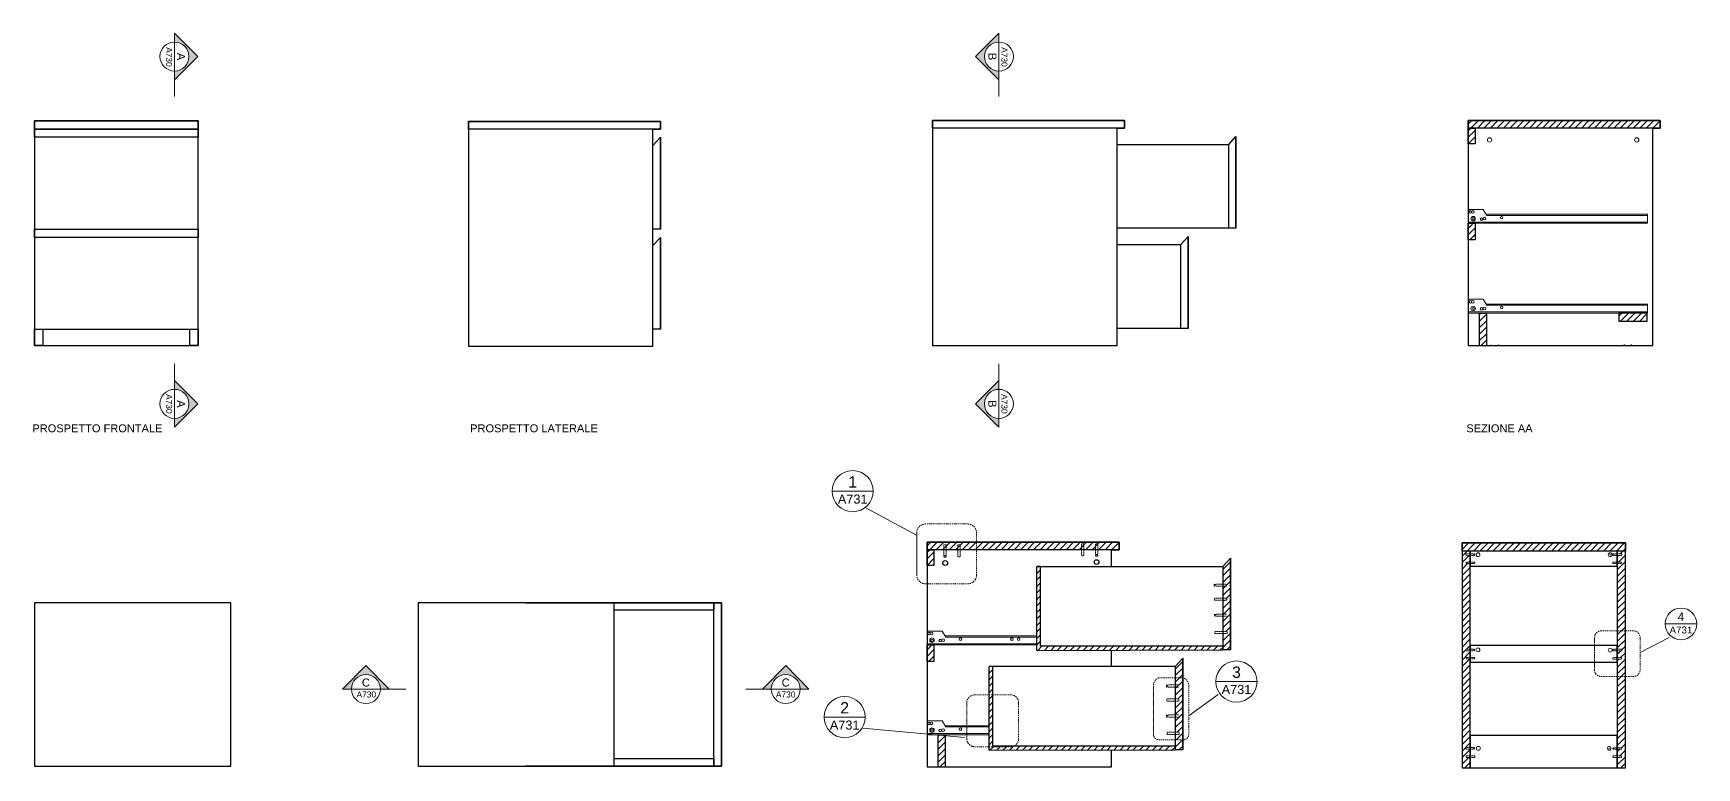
# Model space of a CAD drawing. Header units: millimetres. Extents: x -7060 to 18077, y -1 to 18752.
# Drawn here: x 464 to 4536, y 9064 to 10861 of the extents above; entities that cross this region are included whole.
import ezdxf
from ezdxf.enums import TextEntityAlignment as Align

# ---------------------------------------------------------------- set-up
doc = ezdxf.new("R2010")
doc.units = ezdxf.units.MM
doc.header["$MEASUREMENT"] = 0
doc.linetypes.add('DASHDOT', pattern=[1, 0.5, -0.25, 0, -0.25])
doc.linetypes.add('HIDDEN', pattern=[0.375, 0.25, -0.125])
for name, color, linetype, lineweight in [('A-ANNO-SYMB', 3, 'Continuous', 18), ('Arredi', 1, 'Continuous', 30), ('Dettagli', 210, 'Continuous', 5), ('quote', 2, 'Continuous', 9), ('Simbologia', 8, 'DASHDOT', 18), ('Tratteggi', 2, 'HIDDEN', 15), ('tratto punto', 4, 'DASHDOT', 9)]:
    doc.layers.add(name, color=color, linetype=linetype, lineweight=lineweight)
doc.layers.add('Testo', color=1, linetype='Continuous')
doc.layers.add('Viti', color=2, linetype='Continuous')
doc.styles.add('ARIAL', font='Arial.ttf')
doc.styles.get("Standard").update_dxf_attribs({"font": 'Arial.ttf'})

# ---------------------------------------------------------------- blocks, each defined once
blk = doc.blocks.new('SYMBOL')
at = {"layer": 'A-ANNO-SYMB', "linetype": 'Continuous', "lineweight": 20}
h = blk.add_hatch(color=256, dxfattribs=at)
h.dxf.hatch_style = 1
h.paths.add_polyline_path([(11.206, 4.948), (11.316, 4.948, -1), (11.678, 4.948), (11.788, 4.948), (11.497, 5.241)])
at = {"linetype": 'Continuous', "lineweight": 20}
blk.add_line((11.316, 4.948), (11.678, 4.948), dxfattribs=at)
at = {"layer": 'A-ANNO-SYMB', "linetype": 'Continuous', "lineweight": 20}
for p, q in [((11.206, 4.948), (11.497, 5.241)), ((11.788, 4.948), (11.497, 5.241)), ((11.316, 4.948), (11.206, 4.948)), ((11.678, 4.948), (11.788, 4.948))]:
    blk.add_line(p, q, dxfattribs=at)
blk.add_circle((11.497, 4.948), 0.181, dxfattribs=at)
for tag, p in [('TAVOLA', (11.497, 5.08)), ('SEZIONE', (11.497, 4.918))]:
    blk.add_attdef(tag, text='', height=0.1, dxfattribs=at).set_placement(p, align=Align.TOP_CENTER)
blk = doc.blocks.new('DETAGLI')
at = {"layer": 'A-ANNO-SYMB', "linetype": 'Continuous'}
blk.add_line((486.66, 356.17), (504.76, 356.17), dxfattribs=at)
blk.add_circle((495.71, 356.17), 9.05, dxfattribs=at)
for tag, p in [('TAVOLA', (495.71, 362.76)), ('SEZIONE', (495.71, 354.67))]:
    blk.add_attdef(tag, text='', height=5, dxfattribs=at).set_placement(p, align=Align.TOP_CENTER)

msp = doc.modelspace()

# ---------------------------------------------------------------- hatches: boundary and pattern name
at = {"layer": 'Dettagli'}
h = msp.add_hatch(dxfattribs=at)
h.set_pattern_fill('ANSI31', color=256, scale=90)
h.set_pattern_definition([(45, (-19156.862, -83739.988), (-7.9549513, 7.9549513), [])])
h.paths.add_polyline_path([(4447, 10647.4), (3977, 10647.4), (3977, 10628.8), (3993.8, 10628.8), (4447, 10628.8)])
h.paths.add_polyline_path([(3993.8, 10628.8), (3977, 10628.8), (3977, 10590.5), (3993.8, 10590.5)])
h.paths.add_polyline_path([(3993.8, 10394.1), (3977, 10394.1), (3977, 10355.8), (3993.8, 10355.8)])
h.paths.add_polyline_path([(4021.4, 10176.4), (4004.6, 10176.4), (4004.6, 10097.4), (4021.4, 10097.4)])
h = msp.add_hatch(dxfattribs=at)
h.set_pattern_fill('ANSI31', color=256, scale=90)
h.set_pattern_definition([(45, (222.288, 0), (-7.954951, 7.954951), [])])
h.paths.add_polyline_path([(4415.3, 10156.9), (4415.3, 10176.4), (4345.3, 10176.4), (4345.3, 10156.9)])
h = msp.add_hatch(dxfattribs=at)
h.set_pattern_fill('ANSI31', color=256, scale=90)
h.set_pattern_definition([(45, (-20481.9, -84771.831), (-7.9549513, 7.9549513), [])])
h.paths.add_polyline_path([(3122, 9615.6), (2652, 9615.6), (2652, 9597), (2668.8, 9597), (3122, 9597)])
h.paths.add_polyline_path([(2668.8, 9597), (2652, 9597), (2652, 9558.7), (2668.8, 9558.7)])
h.paths.add_polyline_path([(2668.8, 9362.3), (2652, 9362.3), (2652, 9323.9), (2668.8, 9323.9)])
h.paths.add_polyline_path([(2696.4, 9144.5), (2679.6, 9144.5), (2679.6, 9065.6), (2696.4, 9065.6)])
h = msp.add_hatch(dxfattribs=at)
h.set_pattern_fill('ANSI31', color=256, scale=90)
h.set_pattern_definition([(45, (-894.317, -1033.662), (-7.954951, 7.954951), [])])
h.paths.add_polyline_path([(3981.7, 9563.2), (3971.9, 9563.2), (3971.9, 9566.9), (3981.7, 9566.9), (3981.7, 9583.3), (3970.8, 9583.3), (3970.8, 9587), (3981.7, 9587), (3981.7, 9593.8), (3961.7, 9593.8), (3961.7, 9063.8), (3981.7, 9063.8), (3981.7, 9089.1), (3971.9, 9089.1), (3971.9, 9092.8), (3981.7, 9092.8), (3981.7, 9109.2), (3970.8, 9109.2), (3970.8, 9112.9), (3981.7, 9112.9), (3981.7, 9142.7), (3981.7, 9330), (3971.9, 9330), (3971.9, 9333.8), (3981.7, 9333.8), (3981.7, 9350.1), (3970.8, 9350.1), (3970.8, 9353.9), (3981.7, 9353.9), (3981.7, 9362.6)])
h.paths.add_polyline_path([(4361.7, 9593.8), (4341.7, 9593.8), (4341.7, 9587), (4352.5, 9587), (4352.5, 9583.3), (4341.7, 9583.3), (4341.7, 9566.9), (4352, 9566.9), (4352, 9563.2), (4341.7, 9563.2), (4341.7, 9556.9), (4341.7, 9353.7), (4352.5, 9353.7), (4352.5, 9349.9), (4341.7, 9349.9), (4341.7, 9333.6), (4352, 9333.6), (4352, 9329.8), (4341.7, 9329.8), (4341.7, 9322.1), (4341.7, 9112.7), (4352.5, 9112.7), (4352.5, 9109), (4341.7, 9109), (4341.7, 9092.8), (4352.2, 9092.8), (4352.2, 9089.1), (4341.7, 9089.1), (4341.7, 9063.8), (4361.7, 9063.8)])
h.paths.add_polyline_path([(4361.7, 9613.8), (3961.7, 9613.8), (3961.7, 9593.8), (3981.7, 9593.8), (4341.7, 9593.8), (4361.7, 9593.8)])
h = msp.add_hatch(dxfattribs=at)
h.set_pattern_fill('ANSI31', color=256, scale=90)
h.paths.add_polyline_path([(3394.8, 9576.8), (3376.2, 9556.5), (3376.2, 9478.7), (3385.9, 9478.7), (3385.9, 9473.5), (3376.2, 9473.5), (3376.2, 9397.4), (3386.5, 9397.4), (3386.5, 9392.2), (3376.2, 9392.2), (3376.2, 9360.9), (3376.2, 9352), (3394.8, 9352)])
h = msp.add_hatch(dxfattribs=at)
h.set_pattern_fill('ANSI31', color=256, scale=90)
h.paths.add_polyline_path([(2929.9, 9547.4), (2929.9, 9556.5), (2920.8, 9556.5), (2920.8, 9351), (3376.2, 9352), (3376.2, 9360.9), (2929.9, 9360.9)])
h = msp.add_hatch(dxfattribs=at)
h.set_pattern_fill('ANSI31', color=256, scale=90)
h.paths.add_polyline_path([(3277.9, 9332.2), (3259.3, 9311.9), (3259.3, 9284), (3277.9, 9284)])
h = msp.add_hatch(dxfattribs=at)
h.set_pattern_fill('ANSI31', color=256, scale=90)
h.paths.add_polyline_path([(2813.1, 9302.8), (2813.1, 9311.9), (2803.9, 9311.9), (2803.9, 9242), (2813.1, 9242)])
h = msp.add_hatch(dxfattribs=at)
h.set_pattern_fill('ANSI31', color=256, scale=90)
h.paths.add_polyline_path([(3277.9, 9284), (3259.3, 9284), (3259.3, 9232), (3268.7, 9232), (3268.7, 9226.8), (3259.3, 9226.8), (3259.3, 9150.7), (3269.3, 9150.7), (3269.3, 9145.5), (3259.3, 9145.5), (3259.3, 9132.3), (3277.9, 9132.3)])
h = msp.add_hatch(dxfattribs=at)
h.set_pattern_fill('ANSI31', color=256, scale=90)
h.paths.add_polyline_path([(2813.1, 9242), (2803.9, 9242), (2803.9, 9115.3), (2857.2, 9115.3, 0.079655), (2863.1, 9116.3), (2813.1, 9116.3)])
h = msp.add_hatch(dxfattribs=at)
h.set_pattern_fill('ANSI31', color=256, scale=90)
h.paths.add_polyline_path([(3277.9, 9132.3), (3259.3, 9132.3), (3259.3, 9116.3), (3259.3, 9107.4), (3277.9, 9107.4)])
h = msp.add_hatch(dxfattribs=at)
h.set_pattern_fill('ANSI31', color=256, scale=90)
h.paths.add_polyline_path([(3259.3, 9116.3), (2863.1, 9116.3, -0.079655), (2857.2, 9115.3), (2803.9, 9115.3), (2803.9, 9106.4), (3259.3, 9107.4)])

# ---------------------------------------------------------------- linework, layer by layer
at = {"layer": 'Arredi'}
for p, q in [((1981.1, 10586.4), (1999.7, 10606.7)), ((3389.8, 10588.4), (3117.1, 10588.4)), ((3389.8, 10588.4), (3408.4, 10608.6)), ((3389.8, 10588.4), (3389.8, 10383.9)), ((3389.8, 10383.9), (3117.1, 10383.9)), ((3408.4, 10383.9), (3389.8, 10383.9)), ((1999.7, 10382), (1981.1, 10382)), ((1981.1, 10341.5), (1999.7, 10361.7)), ((3272.8, 10343.4), (3117.1, 10343.4)), ((3272.8, 10343.4), (3291.4, 10363.6)), ((3272.8, 10343.4), (3272.8, 10139.1)), ((467.5, 10137.2), (867.5, 10137.2)), ((1999.7, 10137.2), (1981.1, 10137.2)), ((3272.8, 10139.1), (3117.1, 10139.1)), ((3291.4, 10139.1), (3272.8, 10139.1)), ((3376.2, 9556.5), (3394.8, 9576.8)), ((2920.8, 9351), (2920.8, 9556.5)), ((2929.9, 9556.5), (2920.8, 9556.5)), ((2920.8, 9556.5), (3376.2, 9556.5)), ((2929.9, 9547.4), (2929.9, 9556.5)), ((3376.2, 9556.5), (3376.2, 9352)), ((2920.8, 9351), (3376.2, 9352)), ((3259.3, 9311.9), (3277.9, 9332.2)), ((3394.8, 9352), (3376.2, 9352)), ((3259.3, 9311.9), (2803.9, 9311.9)), ((2803.9, 9106.4), (2803.9, 9311.9)), ((2813.1, 9302.8), (2813.1, 9311.9)), ((3259.3, 9311.9), (3259.3, 9107.4)), ((2803.9, 9106.4), (3259.3, 9107.4)), ((3277.7, 9107.2), (3259.1, 9107.2)), ((3277.9, 9107.4), (3259.3, 9107.4))]:
    msp.add_line(p, q, dxfattribs=at)
for points in [[(467.5, 10647.2), (467.5, 10097.2), (867.5, 10097.2), (867.5, 10647.2)], [(467.5, 10647.2), (467.5, 10647.2), (467.5, 10626.9), (467.5, 10626.9)], [(467.5, 10647.2), (867.5, 10647.2), (867.5, 10626.9), (467.5, 10626.9)], [(1529.7, 10645.5), (1999.7, 10645.5), (1999.7, 10626.9), (1529.7, 10626.9)], [(2665.7, 10647.4), (3135.7, 10647.4), (3135.7, 10628.8), (2665.7, 10628.8)], [(3977, 10647.4), (4447, 10647.4), (4447, 10628.8), (3977, 10628.8)], [(3977, 10628.8), (3993.8, 10628.8), (3993.8, 10590.5), (3977, 10590.5)], [(467.5, 10626.9), (867.5, 10626.9), (867.5, 10606.7), (467.5, 10606.7)], [(3977, 10396.4), (3993.8, 10396.4), (3993.8, 10355.8), (3977, 10355.8)], [(467.5, 10382), (867.5, 10382), (867.5, 10361.7), (467.5, 10361.7)], [(4415.3, 10176.6), (4345.3, 10176.6), (4345.3, 10156.9), (4415.3, 10156.9)], [(2652, 9615.6), (3122, 9615.6), (3122, 9597), (2652, 9597)], [(3961.7, 9613.8), (4361.7, 9613.8), (4361.7, 9593.8), (3961.7, 9593.8)], [(2652, 9597), (2668.8, 9597), (2668.8, 9558.7), (2652, 9558.7)], [(3961.7, 9063.8), (3981.7, 9063.8), (3981.7, 9593.8), (3961.7, 9593.8)], [(4341.7, 9593.8), (3981.7, 9593.8), (3981.7, 9556.9), (4341.7, 9556.9)], [(4341.7, 9063.8), (4361.7, 9063.8), (4361.7, 9593.8), (4341.7, 9593.8)], [(467.5, 9467.7), (467.5, 9067.7), (947.5, 9067.7), (947.5, 9467.7)], [(1406.4, 9467.7), (1406.4, 9067.7), (1886.4, 9067.7), (1886.4, 9467.7)], [(1886.4, 9467.7), (2149.1, 9467.7), (2149.1, 9067.7), (1886.4, 9067.7)], [(2130.5, 9467.7), (2149.1, 9467.7), (2149.1, 9067.7), (2130.5, 9067.7)], [(2652, 9364.6), (2668.8, 9364.6), (2668.8, 9323.9), (2652, 9323.9)], [(4341.7, 9362.6), (3981.7, 9362.6), (3981.7, 9322.1), (4341.7, 9322.1)], [(4341.7, 9142.7), (3981.7, 9142.7), (3981.7, 9063.8), (4341.7, 9063.8)]]:
    msp.add_lwpolyline(points, close=True, dxfattribs=at)
for points in [[(1999.7, 10626.9), (1999.7, 10645.5), (1529.7, 10645.5), (1529.7, 10095.5), (1981.1, 10095.5)], [(3135.7, 10628.8), (3135.7, 10647.4), (2665.7, 10647.4), (2665.7, 10097.4), (3117.1, 10097.4)], [(3117.1, 10097.4), (3117.1, 10628.8), (3135.7, 10628.8)], [(4447, 10628.8), (4447, 10647.4), (3977, 10647.4), (3977, 10097.4), (4428.4, 10097.4)], [(4428.4, 10097.4), (4428.4, 10628.8), (4447, 10628.8)], [(1981.1, 10095.5), (1981.1, 10626.9), (1999.7, 10626.9)], [(1999.7, 10382), (1999.7, 10606.7)], [(1999.7, 10606.7), (1999.7, 10382)], [(3408.4, 10383.9), (3408.4, 10608.6)], [(3408.4, 10608.6), (3408.4, 10383.9)], [(1999.7, 10361.7), (1999.7, 10137.2)], [(1999.7, 10137.2), (1999.7, 10361.7)], [(3291.4, 10139.1), (3291.4, 10363.6)], [(3291.4, 10363.6), (3291.4, 10139.1)], [(4004.6, 10097.4), (4004.6, 10176.4), (4021.4, 10176.4), (4021.4, 10097.4)], [(487.7, 10137.2), (487.7, 10097.2), (467.5, 10097.2), (467.5, 10137.2)], [(867.5, 10137.2), (867.5, 10097.2), (847.3, 10097.2), (847.3, 10137.2)], [(3122, 9597), (3122, 9615.6), (2652, 9615.6), (2652, 9065.6), (3103.4, 9065.6)], [(3103.4, 9556.5), (3103.4, 9597), (3122, 9597)], [(3394.8, 9352), (3394.8, 9576.8)], [(3394.8, 9576.8), (3394.8, 9352)], [(3376.2, 9547.4), (3376.2, 9360.9), (2929.9, 9360.9), (2929.9, 9547.4)], [(1669.1, 9067.7), (2149.1, 9067.7), (2149.1, 9467.7), (1669.1, 9467.7)], [(1669.1, 9467.7), (2130.5, 9467.7), (2130.5, 9449.1), (1886.4, 9449.1)], [(1669.1, 9467.7), (1687.7, 9467.7)], [(3103.4, 9311.9), (3103.4, 9351.4)], [(3277.9, 9107.4), (3277.9, 9332.2)], [(3277.9, 9332.2), (3277.9, 9107.4)], [(3259.3, 9302.8), (3259.3, 9116.3), (2813.1, 9116.3), (2813.1, 9302.8)], [(2679.6, 9065.6), (2679.6, 9144.5), (2696.4, 9144.5), (2696.4, 9065.6)], [(1886.4, 9086.3), (2130.5, 9086.3), (2130.5, 9067.7), (1669.1, 9067.7)], [(3103.4, 9065.6), (3103.4, 9107.1)], [(1687.7, 9067.7), (1687.7, 9067.7), (1669.1, 9067.7)]]:
    msp.add_lwpolyline(points, dxfattribs=at)
at = {"layer": 'Arredi', "color": 0}
msp.add_lwpolyline([(3961.7, 9613.8), (3961.7, 9063.8), (4361.7, 9063.8), (4361.7, 9613.8)], close=True, dxfattribs=at)
at = {"layer": 'Dettagli'}
for p, q in [((3977, 10430.1), (4013.8, 10430.1)), ((4013.8, 10430.1), (4022.8, 10415.4)), ((3977, 10399.2), (4415.7, 10399.2)), ((4022.8, 10415.4), (4415.7, 10415.4)), ((4415.7, 10418.2), (4415.7, 10396.3)), ((3977, 10210.1), (4013.8, 10210.1)), ((4013.8, 10210.1), (4022.8, 10195.5)), ((4022.8, 10195.5), (4415.7, 10195.5)), ((4415.7, 10198.3), (4415.7, 10176.4)), ((3977, 10179.2), (4415.7, 10179.2)), ((4322.4, 9585.2), (4326.8, 9585.2)), ((2652, 9398.2), (2688.8, 9398.2)), ((2652, 9367.3), (2920.8, 9367.3)), ((2688.8, 9398.2), (2697.7, 9383.5)), ((2697.7, 9383.5), (2920.8, 9383.5)), ((2652, 9178.3), (2688.8, 9178.3)), ((2688.8, 9178.3), (2697.7, 9163.6)), ((2697.7, 9163.6), (2803.9, 9163.6)), ((2652, 9147.4), (2803.9, 9147.4)), ((4320.1, 9111.5), (4324.4, 9111.5))]:
    msp.add_line(p, q, dxfattribs=at)
for points in [[(4415.7, 10396.3), (3977, 10396.3), (3977, 10418.2)], [(4021.1, 10418.2), (4415.7, 10418.2)], [(4415.7, 10176.4), (3977, 10176.4), (3977, 10198.3)], [(4021.1, 10198.3), (4415.7, 10198.3)], [(2920.8, 9364.4), (2652, 9364.4), (2652, 9386.3)], [(2696, 9386.3), (2920.8, 9386.3)], [(2803.9, 9144.5), (2652, 9144.5), (2652, 9166.4)], [(2696, 9166.4), (2803.9, 9166.4)]]:
    msp.add_lwpolyline(points, dxfattribs=at)
for centre, radius in [((4029, 10600.2), 5.28), ((4389.4, 10600.2), 5.28), ((3981.9, 10424), 3.2), ((3988.1, 10424), 3.2), ((3989.1, 10407.6), 5.49), ((3989.1, 10407.6), 2.7), ((4009.6, 10406.6), 3.2), ((4016.7, 10407.6), 3.2), ((4058.7, 10410), 3.2), ((3981.9, 10204.1), 3.2), ((3989.1, 10187.7), 5.49), ((3988.1, 10204.1), 3.2), ((3989.1, 10187.7), 2.7), ((4009.6, 10186.7), 3.2), ((4016.7, 10187.7), 3.2), ((4058.7, 10190.1), 3.2), ((4000.9, 9585), 4.72), ((4324.3, 9585.1), 4.72), ((2656.9, 9392.2), 3.2), ((2664.1, 9375.8), 5.49), ((2663, 9392.2), 3.2), ((2664.1, 9375.8), 2.7), ((2684.5, 9374.8), 3.2), ((2691.7, 9375.8), 3.2), ((2733.7, 9378.2), 3.2), ((2860, 9378.2), 3.2), ((2876.4, 9378.2), 3.2), ((4000.6, 9352.2), 4.72), ((4324.2, 9351.6), 4.72), ((2656.9, 9172.3), 3.2), ((2663, 9172.3), 3.2), ((2664.1, 9155.9), 5.49), ((2664.1, 9155.9), 2.7), ((2684.5, 9154.9), 3.2), ((2691.7, 9155.9), 3.2), ((2733.7, 9158.3), 3.2), ((4001.6, 9111.2), 4.72), ((4322, 9111.5), 4.72)]:
    msp.add_circle(centre, radius, dxfattribs=at)
at = {"layer": 'quote'}
for p, q in [((809.8, 10747.3), (809.8, 10706.3)), ((2828.1, 10747.3), (2828.1, 10706.3)), ((809.8, 10011.3), (809.8, 10052.3)), ((2828.1, 10011.3), (2828.1, 10052.3)), ((2501, 9701), (2625.9, 9632.6)), ((4468.9, 9382.8), (4399.5, 9346.5)), ((1335.5, 9256.3), (1376.5, 9256.3)), ((2249.2, 9256.3), (2208.2, 9256.3)), ((3364.4, 9242.6), (3293.4, 9191.7)), ((2495, 9160.8), (2744.1, 9138.1))]:
    msp.add_line(p, q, dxfattribs=at)
at = {"layer": 'Simbologia'}
for p, q in [((834, 10789.4), (834, 10789.4)), ((2803.9, 10789.4), (2803.9, 10789.4)), ((834, 9969.2), (834, 9969.2)), ((2803.9, 9969.2), (2803.9, 9969.2))]:
    msp.add_line(p, q, dxfattribs=at)
at = {"layer": 'Tratteggi', "color": 2}
for p, q in [((3064.8, 9585.9), (3064.8, 9611.5)), ((3070.1, 9611.5), (3064.8, 9611.5)), ((3070.1, 9611.5), (3070.1, 9585.9)), ((2693.3, 9609.1), (2693.3, 9583.5)), ((2693.3, 9583.5), (2698.6, 9583.5)), ((2693.3, 9580.5), (2693.3, 9579)), ((2694.4, 9580.5), (2693.3, 9580.5)), ((2693.3, 9579), (2698.6, 9579)), ((2694.4, 9583.5), (2694.4, 9580.5)), ((2697.4, 9580.5), (2697.4, 9583.5)), ((2698.6, 9580.5), (2697.4, 9580.5)), ((2698.6, 9583.5), (2698.6, 9609.1)), ((2698.6, 9579), (2698.6, 9580.5)), ((3070.1, 9585.9), (3064.8, 9585.9)), ((3064.8, 9581.4), (3064.8, 9582.9)), ((3064.8, 9582.9), (3066, 9582.9)), ((3070.1, 9581.4), (3064.8, 9581.4)), ((3066, 9582.9), (3066, 9585.9)), ((3069, 9585.9), (3069, 9582.9)), ((3069, 9582.9), (3070.1, 9582.9)), ((3070.1, 9582.9), (3070.1, 9581.4))]:
    msp.add_line(p, q, dxfattribs=at)
at = {"layer": 'Tratteggi'}
for p, q in [((2698.6, 9609.1), (2693.3, 9609.1)), ((3970.8, 9583.3), (3970.8, 9587)), ((3970.8, 9587), (3989, 9587)), ((3989, 9583.3), (3970.8, 9583.3)), ((3989, 9587), (3989, 9586.2)), ((3989, 9586.2), (3991.2, 9586.2)), ((3991.2, 9584.1), (3989, 9584.1)), ((3989, 9584.1), (3989, 9583.3)), ((3991.2, 9587), (3992.2, 9587)), ((3991.2, 9586.2), (3991.2, 9587)), ((3991.2, 9583.3), (3991.2, 9584.1)), ((3992.2, 9583.3), (3991.2, 9583.3)), ((3992.2, 9587), (3992.2, 9583.3)), ((4332.2, 9587), (4331.1, 9587)), ((4331.1, 9587), (4331.1, 9583.3)), ((4331.1, 9583.3), (4332.2, 9583.3)), ((4332.2, 9586.2), (4332.2, 9587)), ((4334.3, 9586.2), (4332.2, 9586.2)), ((4332.2, 9583.3), (4332.2, 9584.1)), ((4332.2, 9584.1), (4334.3, 9584.1)), ((4352.5, 9587), (4334.3, 9587)), ((4334.3, 9587), (4334.3, 9586.2)), ((4334.3, 9584.1), (4334.3, 9583.3)), ((4334.3, 9583.3), (4352.5, 9583.3)), ((4352.5, 9583.3), (4352.5, 9587)), ((3356.8, 9513.3), (3355.3, 9513.3)), ((3355.3, 9513.3), (3355.3, 9508)), ((3355.3, 9508), (3356.8, 9508)), ((3356.8, 9512.1), (3356.8, 9513.3)), ((3359.8, 9512.1), (3356.8, 9512.1)), ((3356.8, 9508), (3356.8, 9509.1)), ((3356.8, 9509.1), (3359.8, 9509.1)), ((3385.4, 9513.3), (3359.8, 9513.3)), ((3359.8, 9508), (3385.4, 9508)), ((3356.9, 9439.6), (3355.4, 9439.6)), ((3355.4, 9439.6), (3355.4, 9434.3)), ((3355.4, 9434.3), (3356.9, 9434.3)), ((3356.9, 9438.4), (3356.9, 9439.6)), ((3359.9, 9438.4), (3356.9, 9438.4)), ((3356.9, 9434.3), (3356.9, 9435.4)), ((3356.9, 9435.4), (3359.9, 9435.4)), ((3385.5, 9439.6), (3359.9, 9439.6)), ((3359.9, 9434.3), (3385.5, 9434.3)), ((3970.8, 9350.1), (3970.8, 9353.9)), ((3970.8, 9353.9), (3989, 9353.9)), ((3989, 9350.1), (3970.8, 9350.1)), ((3989, 9353.9), (3989, 9353.1)), ((3989, 9353.1), (3991.2, 9353.1)), ((3991.2, 9350.9), (3989, 9350.9)), ((3989, 9350.9), (3989, 9350.1)), ((3991.2, 9353.9), (3992.2, 9353.9)), ((3991.2, 9353.1), (3991.2, 9353.9)), ((3991.2, 9350.1), (3991.2, 9350.9)), ((3992.2, 9350.1), (3991.2, 9350.1)), ((3992.2, 9353.9), (3992.2, 9350.1)), ((4332.2, 9353.7), (4331.1, 9353.7)), ((4331.1, 9353.7), (4331.1, 9349.9)), ((4331.1, 9349.9), (4332.2, 9349.9)), ((4332.2, 9352.9), (4332.2, 9353.7)), ((4334.3, 9352.9), (4332.2, 9352.9)), ((4332.2, 9349.9), (4332.2, 9350.7)), ((4332.2, 9350.7), (4334.3, 9350.7)), ((4352.5, 9353.7), (4334.3, 9353.7)), ((4334.3, 9353.7), (4334.3, 9352.9)), ((4334.3, 9350.7), (4334.3, 9349.9)), ((4334.3, 9349.9), (4352.5, 9349.9)), ((4352.5, 9349.9), (4352.5, 9353.7)), ((3239.6, 9266.6), (3238.1, 9266.6)), ((3238.1, 9266.6), (3238.1, 9261.3)), ((3238.1, 9261.3), (3239.6, 9261.3)), ((3239.6, 9265.4), (3239.6, 9266.6)), ((3242.6, 9265.4), (3239.6, 9265.4)), ((3239.6, 9261.3), (3239.6, 9262.4)), ((3239.6, 9262.4), (3242.6, 9262.4)), ((3268.2, 9266.6), (3242.6, 9266.6)), ((3242.6, 9261.3), (3268.2, 9261.3)), ((3239.8, 9192.9), (3238.2, 9192.9)), ((3238.2, 9192.9), (3238.2, 9187.6)), ((3238.2, 9187.6), (3239.8, 9187.6)), ((3239.8, 9191.7), (3239.8, 9192.9)), ((3242.8, 9191.7), (3239.8, 9191.7)), ((3239.8, 9187.6), (3239.8, 9188.7)), ((3239.8, 9188.7), (3242.8, 9188.7)), ((3268.4, 9192.9), (3242.8, 9192.9)), ((3242.8, 9187.6), (3268.4, 9187.6)), ((3970.8, 9109.2), (3970.8, 9112.9)), ((3970.8, 9112.9), (3989, 9112.9)), ((3989, 9109.2), (3970.8, 9109.2)), ((3989, 9112.9), (3989, 9112.1)), ((3989, 9112.1), (3991.2, 9112.1)), ((3991.2, 9110), (3989, 9110)), ((3989, 9110), (3989, 9109.2)), ((3991.2, 9112.9), (3992.2, 9112.9)), ((3991.2, 9112.1), (3991.2, 9112.9)), ((3991.2, 9109.2), (3991.2, 9110)), ((3992.2, 9109.2), (3991.2, 9109.2)), ((3992.2, 9112.9), (3992.2, 9109.2)), ((4332.2, 9112.7), (4331.1, 9112.7)), ((4331.1, 9112.7), (4331.1, 9109)), ((4331.1, 9109), (4332.2, 9109)), ((4332.2, 9111.9), (4332.2, 9112.7)), ((4334.3, 9111.9), (4332.2, 9111.9)), ((4332.2, 9109), (4332.2, 9109.8)), ((4332.2, 9109.8), (4334.3, 9109.8)), ((4352.5, 9112.7), (4334.3, 9112.7)), ((4334.3, 9112.7), (4334.3, 9111.9)), ((4334.3, 9109.8), (4334.3, 9109)), ((4334.3, 9109), (4352.5, 9109)), ((4352.5, 9109), (4352.5, 9112.7))]:
    msp.add_line(p, q, dxfattribs=at)
for points in [[(4032.4, 10097.4), (4033.7, 10097.4), (4033.7, 10099), (4032.4, 10099)], [(4049.9, 10097.4), (4051.1, 10097.4), (4051.1, 10099), (4049.9, 10099)], [(4357.9, 10097.4), (4359.1, 10097.4), (4359.1, 10099), (4357.9, 10099)], [(4375.3, 10097.4), (4376.6, 10097.4), (4376.6, 10099), (4375.3, 10099)], [(3035.6, 9582.2), (3035.6, 9612), (3030.3, 9612), (3030.3, 9582.2)], [(2727.8, 9579.8), (2727.8, 9609.6), (2733.1, 9609.6), (2733.1, 9579.8)], [(3971.9, 9566.9), (3993.1, 9566.9), (3993.1, 9563.2), (3971.9, 9563.2)], [(4330.8, 9566.9), (4352, 9566.9), (4352, 9563.2), (4330.8, 9563.2)], [(3356.1, 9478.7), (3385.9, 9478.7), (3385.9, 9473.5), (3356.1, 9473.5)], [(3356.7, 9397.4), (3386.5, 9397.4), (3386.5, 9392.2), (3356.7, 9392.2)], [(3971.9, 9333.8), (3993.1, 9333.8), (3993.1, 9330), (3971.9, 9330)], [(4330.8, 9333.6), (4352, 9333.6), (4352, 9329.8), (4330.8, 9329.8)], [(3238.9, 9232), (3268.7, 9232), (3268.7, 9226.8), (3238.9, 9226.8)], [(3239.5, 9150.7), (3269.3, 9150.7), (3269.3, 9145.5), (3239.5, 9145.5)], [(3971.9, 9092.8), (3993.1, 9092.8), (3993.1, 9089.1), (3971.9, 9089.1)], [(4330.9, 9092.8), (4352.2, 9092.8), (4352.2, 9089.1), (4330.9, 9089.1)]]:
    msp.add_lwpolyline(points, close=True, dxfattribs=at)
at = {"layer": 'tratto punto', "ltscale": 5}
for points in [[(2626.8, 9535.6, 0.414214), (2648.8, 9513.6), (2751.5, 9513.6, 0.414214), (2773.5, 9535.6), (2773.5, 9638.3, 0.414214), (2751.5, 9660.3), (2648.8, 9660.3, 0.414214), (2626.8, 9638.3), (2626.8, 9535.6), (2626.8, 9638.3)], [(4285.7, 9303.6, 0.414214), (4302.5, 9286.8), (4380.9, 9286.8, 0.414214), (4397.7, 9303.6), (4397.7, 9382, 0.414214), (4380.9, 9398.8), (4302.5, 9398.8, 0.414214), (4285.7, 9382), (4285.7, 9303.6), (4285.7, 9382)], [(3206.6, 9145.2, 0.414214), (3219.5, 9132.3), (3279.7, 9132.3, 0.414214), (3292.7, 9145.2), (3292.7, 9263.5, 0.322334), (3279.7, 9284), (3219.5, 9284, 0.337995), (3206.6, 9263.5), (3206.6, 9145.2), (3206.6, 9263.5)], [(2749.5, 9134.3, 0.414214), (2768.5, 9115.3), (2857.2, 9115.3, 0.414214), (2876.2, 9134.3), (2876.2, 9223, 0.414214), (2857.2, 9242), (2768.5, 9242, 0.414214), (2749.5, 9223), (2749.5, 9134.3), (2749.5, 9223)]]:
    msp.add_lwpolyline(points, format="xyb", dxfattribs=at)
at = {"layer": 'Viti'}
for points in [[(4029.9, 10097.4), (4054.5, 10097.4), (4054.5, 10096.6), (4029.9, 10096.6)], [(4355.4, 10097.4), (4380, 10097.4), (4380, 10096.6), (4355.4, 10096.6)]]:
    msp.add_lwpolyline(points, close=True, dxfattribs=at)
for centre in [(2696.4, 9564.7), (3067, 9567.1)]:
    msp.add_circle(centre, 5.83, dxfattribs=at)

# ---------------------------------------------------------------- block references
at = {"layer": 'Simbologia', "linetype": 'Continuous', "lineweight": 20}
ref = msp.add_blockref('SYMBOL', (-159.5, 8552.1), dxfattribs=dict(at, xscale=-195.8928683863769, yscale=195.8928683863769, zscale=195.8928683863769, rotation=270))
ref.add_attrib('SEZIONE', 'A', dxfattribs={"layer": '0', "linetype": 'Continuous', "lineweight": 20, "height": 19.6, "rotation": 270, "style": 'ARIAL'}).set_placement((835.7, 10804.3), align=Align.TOP_CENTER)
ref.add_attrib('TAVOLA', 'A730', dxfattribs={"layer": '0', "linetype": 'Continuous', "lineweight": 20, "height": 14.69, "rotation": 270, "style": 'ARIAL'}).set_placement((804, 10803.3), align=Align.TOP_CENTER)
ref = msp.add_blockref('SYMBOL', (3797.4, 8552.1), dxfattribs=dict(at, xscale=195.8928683863769, yscale=195.8928683863769, zscale=195.8928683863769, rotation=90.00000000000001))
ref.add_attrib('SEZIONE', 'B', dxfattribs={"layer": '0', "linetype": 'Continuous', "lineweight": 20, "height": 19.6, "rotation": 270, "style": 'ARIAL'}).set_placement((2822, 10804.3), align=Align.TOP_CENTER)
ref.add_attrib('TAVOLA', 'A730', dxfattribs={"layer": '0', "linetype": 'Continuous', "lineweight": 20, "height": 14.69, "rotation": 270, "style": 'ARIAL'}).set_placement((2848.9, 10803.3), align=Align.TOP_CENTER)
ref = msp.add_blockref('SYMBOL', (-159.5, 12206.5), dxfattribs=dict(at, xscale=195.8928683863769, yscale=195.8928683863769, zscale=195.8928683863769, rotation=270))
ref.add_attrib('SEZIONE', 'A', dxfattribs={"layer": '0', "linetype": 'Continuous', "lineweight": 20, "height": 19.6, "rotation": 270, "style": 'ARIAL'}).set_placement((835.7, 9954.3), align=Align.TOP_CENTER)
ref.add_attrib('TAVOLA', 'A730', dxfattribs={"layer": '0', "linetype": 'Continuous', "lineweight": 20, "height": 14.69, "rotation": 270, "style": 'ARIAL'}).set_placement((804, 9954.3), align=Align.TOP_CENTER)
ref = msp.add_blockref('SYMBOL', (3797.4, 12206.5), dxfattribs=dict(at, xscale=-195.8928683863769, yscale=195.8928683863769, zscale=195.8928683863769, rotation=90))
ref.add_attrib('SEZIONE', 'B', dxfattribs={"layer": '0', "linetype": 'Continuous', "lineweight": 20, "height": 19.6, "rotation": 270, "style": 'ARIAL'}).set_placement((2822, 9954.3), align=Align.TOP_CENTER)
ref.add_attrib('TAVOLA', 'A730', dxfattribs={"layer": '0', "linetype": 'Continuous', "lineweight": 20, "height": 14.69, "rotation": 270, "style": 'ARIAL'}).set_placement((2848.9, 9954.3), align=Align.TOP_CENTER)
at = {"layer": 'Simbologia'}
ref = msp.add_blockref('DETAGLI', (-286.6, 7759.9), dxfattribs=dict(at, xscale=5.561183344809551, yscale=5.561183344809551, zscale=5.561183344809551))
ref.add_attrib('SEZIONE', 'A731', dxfattribs={"layer": 'A-ANNO-SYMB', "linetype": 'Continuous', "height": 22.24, "style": 'ARIAL'}).set_placement((2470.1, 9732.3), align=Align.TOP_CENTER)
ref.add_attrib('TAVOLA', '1', dxfattribs={"layer": 'A-ANNO-SYMB', "linetype": 'Continuous', "height": 27.8, "style": 'ARIAL'}).set_placement((2470.1, 9777.3), align=Align.TOP_CENTER)
ref = msp.add_blockref('DETAGLI', (2378.9, 7893.5), dxfattribs=dict(at, xscale=4.274037274951907, yscale=4.274037274951907, zscale=4.274037274951907))
ref.add_attrib('SEZIONE', 'A731', dxfattribs={"layer": 'A-ANNO-SYMB', "linetype": 'Continuous', "height": 17.1, "style": 'ARIAL'}).set_placement((4497.6, 9409.4), align=Align.TOP_CENTER)
ref.add_attrib('TAVOLA', '4', dxfattribs={"layer": 'A-ANNO-SYMB', "linetype": 'Continuous', "height": 21.4, "style": 'ARIAL'}).set_placement((4497.6, 9444), align=Align.TOP_CENTER)
ref = msp.add_blockref('DETAGLI', (652.8, 7294), dxfattribs=dict(at, xscale=5.561183344809551, yscale=5.561183344809551, zscale=5.561183344809551))
ref.add_attrib('SEZIONE', 'A731', dxfattribs={"layer": 'A-ANNO-SYMB', "linetype": 'Continuous', "height": 22.24, "style": 'ARIAL'}).set_placement((3409.6, 9266.4), align=Align.TOP_CENTER)
ref.add_attrib('TAVOLA', '3', dxfattribs={"layer": 'A-ANNO-SYMB', "linetype": 'Continuous', "height": 27.8, "style": 'ARIAL'}).set_placement((3409.6, 9311.4), align=Align.TOP_CENTER)
at = {"layer": 'Simbologia', "linetype": 'Continuous', "lineweight": 20}
ref = msp.add_blockref('SYMBOL', (3530.7, 8287), dxfattribs=dict(at, xscale=-195.8928683863769, yscale=195.8928683863769, zscale=195.8928683863769))
ref.add_attrib('SEZIONE', 'C', dxfattribs={"layer": '0', "linetype": 'Continuous', "lineweight": 20, "height": 19.6, "style": 'ARIAL'}).set_placement((1278.5, 9282.1), align=Align.TOP_CENTER)
ref.add_attrib('TAVOLA', 'A730', dxfattribs={"layer": '0', "linetype": 'Continuous', "lineweight": 20, "height": 14.69, "style": 'ARIAL'}).set_placement((1279.5, 9250.4), align=Align.TOP_CENTER)
ref = msp.add_blockref('SYMBOL', (53.9, 8287), dxfattribs=dict(at, xscale=195.8928683863769, yscale=195.8928683863769, zscale=195.8928683863769))
ref.add_attrib('SEZIONE', 'C', dxfattribs={"layer": '0', "linetype": 'Continuous', "lineweight": 20, "height": 19.6, "style": 'ARIAL'}).set_placement((2306.1, 9282.1), align=Align.TOP_CENTER)
ref.add_attrib('TAVOLA', 'A730', dxfattribs={"layer": '0', "linetype": 'Continuous', "lineweight": 20, "height": 14.69, "style": 'ARIAL'}).set_placement((2306.1, 9250.4), align=Align.TOP_CENTER)
at = {"layer": 'Simbologia'}
ref = msp.add_blockref('DETAGLI', (-306.4, 7206.9), dxfattribs=dict(at, xscale=5.561183344809551, yscale=5.561183344809551, zscale=5.561183344809551))
ref.add_attrib('SEZIONE', 'A731', dxfattribs={"layer": 'A-ANNO-SYMB', "linetype": 'Continuous', "height": 22.24, "style": 'ARIAL'}).set_placement((2450.4, 9179.3), align=Align.TOP_CENTER)
ref.add_attrib('TAVOLA', '2', dxfattribs={"layer": 'A-ANNO-SYMB', "linetype": 'Continuous', "height": 27.8, "style": 'ARIAL'}).set_placement((2450.4, 9224.3), align=Align.TOP_CENTER)

# ---------------------------------------------------------------- texts
at = {"layer": 'Testo', "attachment_point": 1}
for s, insert, char_height in [('PROSPETTO FRONTALE', (462, 9904.1), 19.362), ('PROSPETTO LATERALE', (1533.7, 9904.1), 19.362), ('SEZIONE AA', (3972.2, 9904.1), 19.36)]:
    msp.add_mtext_dynamic_manual_height_columns(s, width=765.177, gutter_width=25, heights=[0], dxfattribs=dict(at, insert=insert, char_height=char_height))

doc.saveas('drawing.dxf')
